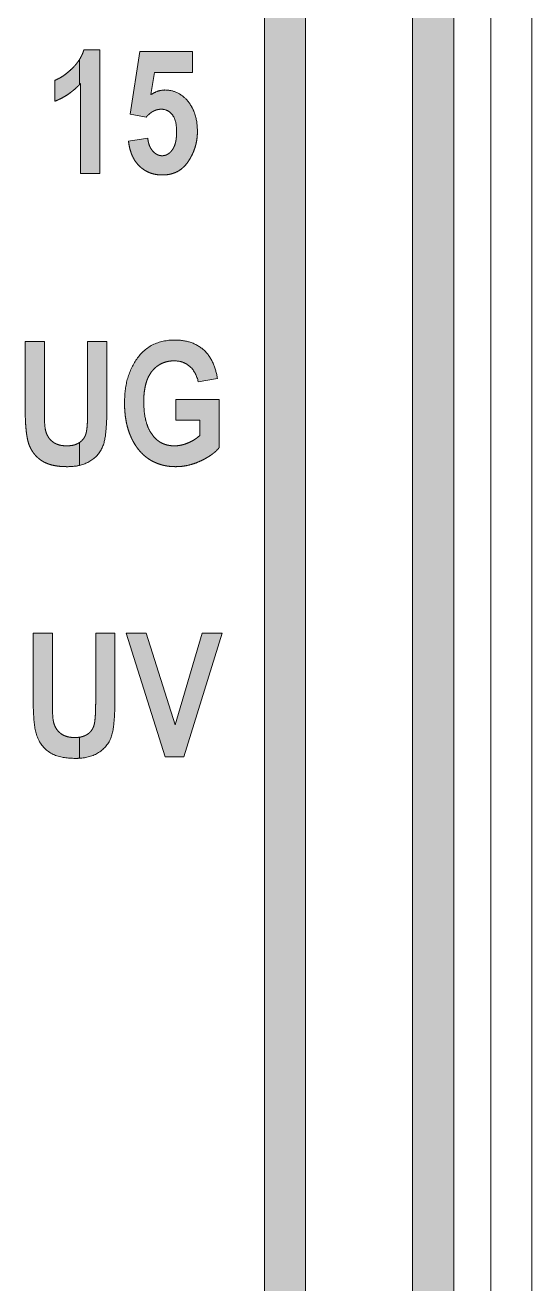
# Model space of a CAD drawing. Extents: x 222 to 1672, y 144 to 807.
# Drawn here: x 943.77 to 949.93, y 397.84 to 413.13 of the extents above; entities that cross this region are included whole.
import ezdxf

# ---------------------------------------------------------------- set-up
doc = ezdxf.new("R2010")
doc.units = 0
doc.header["$LTSCALE"] = 2
doc.header["$MEASUREMENT"] = 0
doc.linetypes.add('PHANTOM', pattern=[12.7, 6.35, -1.27, 1.27, -1.27, 1.27, -1.27])
doc.layers.get('0').update_dxf_attribs({"linetype": 'CONTINUOUS'})
doc.layers.add('DIM', color=7, linetype='CONTINUOUS')

msp = doc.modelspace()

# ---------------------------------------------------------------- hatches: boundary and pattern name
at = {"layer": 'DIM', "lineweight": 5}
for points in [[(946.68036, 463.32772), (946.68036, 393.826), (944.43036, 391.576), (944.43036, 390.86889), (947.18036, 393.61889), (947.18036, 463.53483), (944.43036, 466.28483), (944.43036, 465.57772)], [(948.98036, 392.87331), (948.98036, 464.28042), (947.98846, 465.27231), (947.98846, 464.56521), (948.48036, 464.07331), (948.48036, 393.08042), (947.98846, 392.58852), (947.98846, 391.88141)], [(945.24226, 405.7453), (944.99906, 405.7453), (945.47359, 404.2453), (945.69944, 404.2453), (946.16789, 405.7453), (945.92469, 405.7453), (945.59321, 404.63522)]]:
    msp.add_hatch(color=256, dxfattribs=at).paths.add_polyline_path(points, flags=0)
h = msp.add_hatch(color=256, dxfattribs=at)
edge = h.paths.add_edge_path(flags=0)
edge.add_line((944.67763, 412.83232), (944.48556, 412.83232))
edge.add_spline(control_points=[(944.48556, 412.83232), (944.48198, 412.8215), (944.47484, 412.79998), (944.46116, 412.76875), (944.44637, 412.73974), (944.43564, 412.72133), (944.43036, 412.71297)], knot_values=[0.74974352, 0.74974352, 0.74974352, 0.74974352, 0.81461555, 0.87880204, 0.94366378, 1, 1, 1, 1], weights=[1, 1, 1, 1, 1, 1, 1], degree=3, periodic=0)
edge.add_line((944.43036, 412.71297), (944.43036, 412.40911))
edge.add_arc((941.66511, 415.06769), 3.83597, 316.126643, 316.418499)
edge.add_line((944.44386, 412.42323), (944.44386, 411.33232))
edge.add_line((944.44386, 411.33232), (944.67763, 411.33232))
edge.add_line((944.67763, 411.33232), (944.67763, 412.83232))
h = msp.add_hatch(color=256, dxfattribs=at)
edge = h.paths.add_edge_path(flags=0)
edge.add_line((944.43036, 412.40911), (944.43036, 412.71297))
edge.add_spline(control_points=[(944.43036, 412.71297), (944.42959, 412.71176), (944.42261, 412.70085), (944.40837, 412.68088), (944.38714, 412.65311), (944.36327, 412.62681), (944.32982, 412.59339), (944.28679, 412.5559), (944.23529, 412.51641), (944.18398, 412.48523), (944.14898, 412.46966), (944.13217, 412.46219)], knot_values=[0, 0, 0, 0, 0.00817455, 0.07373513, 0.13961576, 0.20713074, 0.27577122, 0.40883479, 0.53179327, 0.64505756, 0.74974352, 0.74974352, 0.74974352, 0.74974352], weights=[1, 1, 1, 1, 1, 1, 1, 1, 1, 1, 1, 1], degree=3, periodic=0)
edge.add_line((944.13217, 412.46219), (944.13217, 412.20894))
edge.add_spline(control_points=[(944.13217, 412.20894), (944.14676, 412.21486), (944.17589, 412.22668), (944.21818, 412.24744), (944.25912, 412.27079), (944.29897, 412.2961), (944.33714, 412.32449), (944.37429, 412.35477), (944.40524, 412.38332), (944.42348, 412.40196), (944.43036, 412.40911)], knot_values=[0.05120084, 0.05120084, 0.05120084, 0.05120084, 0.17490553, 0.29834245, 0.42122913, 0.54536515, 0.66917267, 0.7950066, 0.92202081, 1, 1, 1, 1], weights=[1, 1, 1, 1, 1, 1, 1, 1, 1, 1, 1], degree=3, periodic=0)
h = msp.add_hatch(color=256, dxfattribs=at)
edge = h.paths.add_edge_path(flags=0)
edge.add_spline(control_points=[(945.61269, 411.83759), (945.61251, 411.82561), (945.61217, 411.80255), (945.60965, 411.76913), (945.60591, 411.73808), (945.60006, 411.70942), (945.59284, 411.683), (945.58381, 411.65902), (945.57303, 411.63745), (945.56095, 411.61822), (945.54741, 411.60152), (945.53351, 411.58678), (945.51871, 411.57438), (945.50318, 411.56446), (945.4872, 411.55618), (945.4704, 411.55091), (945.45304, 411.54731), (945.44124, 411.54684), (945.43524, 411.5466)], knot_values=[0, 0, 0, 0, 0.09480253, 0.18258154, 0.2651657, 0.34218875, 0.413899, 0.48176889, 0.54462546, 0.60456125, 0.66113073, 0.71452673, 0.76470926, 0.81349701, 0.86019046, 0.90666929, 0.95250527, 1, 1, 1, 1], weights=[1, 1, 1, 1, 1, 1, 1, 1, 1, 1, 1, 1, 1, 1, 1, 1, 1, 1, 1], degree=3, periodic=0)
edge.add_spline(control_points=[(945.43524, 411.5466), (945.42511, 411.54734), (945.40468, 411.54881), (945.375, 411.56014), (945.34728, 411.57891), (945.32088, 411.60362), (945.29814, 411.63509), (945.28041, 411.67232), (945.26786, 411.71476), (945.26404, 411.74508), (945.26205, 411.76089)], knot_values=[0, 0, 0, 0, 0.10076873, 0.20307102, 0.3118128, 0.43261785, 0.56136457, 0.69604168, 0.84151076, 1, 1, 1, 1], weights=[1, 1, 1, 1, 1, 1, 1, 1, 1, 1, 1], degree=3, periodic=0)
edge.add_line((945.26205, 411.76089), (945.02828, 411.72193))
edge.add_spline(control_points=[(945.02828, 411.72193), (945.03034, 411.70595), (945.03436, 411.6748), (945.04478, 411.62995), (945.05694, 411.58766), (945.0727, 411.5484), (945.09042, 411.51157), (945.11167, 411.47796), (945.13546, 411.44702), (945.16196, 411.41907), (945.19057, 411.39405), (945.22113, 411.37228), (945.25359, 411.35408), (945.28738, 411.33865), (945.32314, 411.32701), (945.3606, 411.31904), (945.39967, 411.3135), (945.42629, 411.31306), (945.4398, 411.31284)], knot_values=[0, 0, 0, 0, 0.07516781, 0.14653771, 0.21473522, 0.28044748, 0.34379318, 0.40530562, 0.46575825, 0.52574131, 0.58483296, 0.64293075, 0.70063127, 0.7583026, 0.81612744, 0.87578225, 0.9369508, 1, 1, 1, 1], weights=[1, 1, 1, 1, 1, 1, 1, 1, 1, 1, 1, 1, 1, 1, 1, 1, 1, 1, 1], degree=3, periodic=0)
edge.add_spline(control_points=[(945.4398, 411.31284), (945.45647, 411.31339), (945.48897, 411.31448), (945.53628, 411.32203), (945.58043, 411.33539), (945.62194, 411.35313), (945.66004, 411.37706), (945.69526, 411.40594), (945.72775, 411.43984), (945.75613, 411.47891), (945.78171, 411.52058), (945.80424, 411.56369), (945.82327, 411.60785), (945.83881, 411.65303), (945.85104, 411.6992), (945.8595, 411.74644), (945.86484, 411.79455), (945.86557, 411.82703), (945.86594, 411.84338)], knot_values=[0, 0, 0, 0, 0.0658436, 0.12838764, 0.18863345, 0.24769524, 0.30620894, 0.36575175, 0.42728031, 0.49118173, 0.55615557, 0.62034681, 0.68319715, 0.74595154, 0.80896022, 0.87170821, 0.93541317, 1, 1, 1, 1], weights=[1, 1, 1, 1, 1, 1, 1, 1, 1, 1, 1, 1, 1, 1, 1, 1, 1, 1, 1], degree=3, periodic=0)
edge.add_spline(control_points=[(945.86594, 411.84338), (945.86458, 411.91357), (945.8574, 411.98442), (945.82456, 412.08324), (945.8108, 412.11517), (945.77578, 412.17625), (945.75415, 412.20377), (945.7311, 412.23025)], knot_values=[0, 0, 0, 0, 0.5, 0.5, 0.75, 0.75, 1, 1, 1, 1], weights=[1, 1, 1, 1, 1, 1, 1, 1], degree=3, periodic=0)
edge.add_spline(control_points=[(945.7311, 412.23025), (945.69703, 412.26553), (945.65781, 412.29613), (945.56911, 412.33596), (945.51993, 412.34405), (945.47085, 412.3453)], knot_values=[0, 0, 0, 0, 0.5, 0.5, 1, 1, 1, 1], weights=[1, 1, 1, 1, 1, 1], degree=3, periodic=0)
edge.add_spline(control_points=[(945.47085, 412.3453), (945.44054, 412.34377), (945.41065, 412.33976), (945.35296, 412.31985), (945.32629, 412.3048), (945.3004, 412.28869)], knot_values=[0, 0, 0, 0, 0.5, 0.5, 1, 1, 1, 1], weights=[1, 1, 1, 1, 1, 1], degree=3, periodic=0)
edge.add_line((945.3004, 412.28869), (945.3421, 412.55959))
edge.add_line((945.3421, 412.55959), (945.8075, 412.55959))
edge.add_line((945.8075, 412.55959), (945.8075, 412.81284))
edge.add_line((945.8075, 412.81284), (945.16464, 412.81284))
edge.add_line((945.16464, 412.81284), (945.04776, 412.0531))
edge.add_line((945.04776, 412.0531), (945.24196, 412.01413))
edge.add_spline(control_points=[(945.24196, 412.01413), (945.24884, 412.02186), (945.26217, 412.03681), (945.28362, 412.05686), (945.30589, 412.07365), (945.32882, 412.08749), (945.3524, 412.09827), (945.37662, 412.10591), (945.40147, 412.11067), (945.41827, 412.11125), (945.42672, 412.11154)], knot_values=[0, 0, 0, 0, 0.14368509, 0.27836537, 0.40723032, 0.53054599, 0.64979699, 0.76662297, 0.88276636, 1, 1, 1, 1], weights=[1, 1, 1, 1, 1, 1, 1, 1, 1, 1, 1], degree=3, periodic=0)
edge.add_spline(control_points=[(945.42672, 412.11154), (945.458, 412.11101), (945.48937, 412.10344), (945.54126, 412.06929), (945.56264, 412.04546), (945.60702, 411.96337), (945.61167, 411.89965), (945.61269, 411.83759)], knot_values=[0, 0, 0, 0, 0.25, 0.25, 0.5, 0.5, 1, 1, 1, 1], weights=[1, 1, 1, 1, 1, 1, 1, 1], degree=3, periodic=0)
h = msp.add_hatch(color=256, dxfattribs=at)
edge = h.paths.add_edge_path(flags=0)
edge.add_spline(control_points=[(943.77179, 408.49194), (943.77201, 408.46505), (943.77245, 408.4135), (943.77431, 408.33949), (943.77845, 408.27212), (943.78327, 408.21126), (943.79024, 408.15692), (943.79873, 408.10919), (943.80805, 408.06784), (943.81989, 408.03243), (943.83379, 408.00145), (943.84856, 407.97255), (943.86572, 407.94575), (943.88473, 407.92069), (943.90538, 407.89707), (943.9283, 407.87562), (943.95276, 407.85555), (943.9794, 407.83762), (944.00817, 407.82126), (944.03971, 407.8073), (944.07385, 407.79555), (944.11062, 407.78562), (944.15019, 407.7787), (944.1922, 407.77301), (944.23695, 407.77015), (944.26762, 407.76961), (944.28345, 407.76933)], knot_values=[0, 0, 0, 0, 0.07792398, 0.14940386, 0.21449768, 0.27351652, 0.32628967, 0.3731814, 0.41397589, 0.44903011, 0.4811539, 0.51232288, 0.54299275, 0.57321966, 0.60342512, 0.63379186, 0.66410019, 0.69500873, 0.72673852, 0.75990706, 0.79477829, 0.83129536, 0.87016571, 0.9110861, 0.95411563, 1, 1, 1, 1], weights=[1, 1, 1, 1, 1, 1, 1, 1, 1, 1, 1, 1, 1, 1, 1, 1, 1, 1, 1, 1, 1, 1, 1, 1, 1, 1, 1], degree=3, periodic=0)
edge.add_spline(control_points=[(944.28345, 407.76933), (944.33287, 407.76996), (944.382, 407.77339), (944.43036, 407.78438)], knot_values=[0, 0, 0, 0, 0.99999999, 0.99999999, 0.99999999, 0.99999999], weights=[1, 1, 1, 1], degree=3, periodic=0)
edge.add_line((944.43036, 407.78438), (944.43036, 408.06165))
edge.add_spline(control_points=[(944.43036, 408.06165), (944.42999, 408.06141), (944.4196, 408.05466), (944.3974, 408.0431), (944.36124, 408.03071), (944.32064, 408.02394), (944.2922, 408.02304), (944.27737, 408.02258)], knot_values=[0, 0, 0, 0, 0.00223482, 0.06308991, 0.12704906, 0.19635679, 0.27199077, 0.27199077, 0.27199077, 0.27199077], weights=[1, 1, 1, 1, 1, 1, 1, 1], degree=3, periodic=0)
edge.add_spline(control_points=[(944.27737, 408.02258), (944.25986, 408.02316), (944.22636, 408.02427), (944.17867, 408.0344), (944.13628, 408.05144), (944.09954, 408.07554), (944.0685, 408.1057), (944.04439, 408.14221), (944.02551, 408.18387), (944.01898, 408.21436), (944.0156, 408.23017)], knot_values=[0, 0, 0, 0, 0.14268466, 0.27307101, 0.39559867, 0.51339219, 0.62930592, 0.74617945, 0.86848316, 1, 1, 1, 1], weights=[1, 1, 1, 1, 1, 1, 1, 1, 1, 1, 1], degree=3, periodic=0)
edge.add_spline(control_points=[(944.0156, 408.23017), (944.00901, 408.27093), (944.00812, 408.31209), (944.00604, 408.39439), (944.00588, 408.43555), (944.00555, 408.47672)], knot_values=[0, 0, 0, 0, 0.5, 0.5, 1, 1, 1, 1], weights=[1, 1, 1, 1, 1, 1], degree=3, periodic=0)
edge.add_line((944.00555, 408.47672), (944.00555, 409.28881))
edge.add_line((944.00555, 409.28881), (943.77179, 409.28881))
edge.add_line((943.77179, 409.28881), (943.77179, 408.49194))
h = msp.add_hatch(color=256, dxfattribs=at)
edge = h.paths.add_edge_path(flags=0)
edge.add_line((944.43036, 408.06165), (944.43036, 407.78438))
edge.add_spline(control_points=[(944.43036, 407.78438), (944.50319, 407.80093), (944.57118, 407.83507), (944.67991, 407.93567), (944.71739, 408.00397), (944.75045, 408.14485), (944.75584, 408.21645), (944.76411, 408.35991), (944.76491, 408.43199), (944.76529, 408.50411)], knot_values=[0, 0, 0, 0, 0.25, 0.25, 0.5, 0.5, 0.75, 0.75, 1, 1, 1, 1], weights=[1, 1, 1, 1, 1, 1, 1, 1, 1, 1], degree=3, periodic=0)
edge.add_line((944.76529, 408.50411), (944.76529, 409.28881))
edge.add_line((944.76529, 409.28881), (944.53153, 409.28881))
edge.add_line((944.53153, 409.28881), (944.53153, 408.45937))
edge.add_spline(control_points=[(944.53153, 408.45937), (944.53146, 408.44151), (944.53134, 408.40742), (944.53056, 408.3587), (944.52869, 408.31486), (944.52632, 408.27589), (944.52339, 408.24187), (944.51972, 408.21274), (944.51577, 408.18835), (944.50894, 408.16265), (944.4979, 408.13505), (944.47977, 408.10606), (944.45706, 408.08136), (944.43956, 408.06766), (944.43036, 408.06165)], knot_values=[0.27199077, 0.27199077, 0.27199077, 0.27199077, 0.3630309, 0.44580785, 0.52035865, 0.58669777, 0.64486192, 0.69439258, 0.73640266, 0.77065561, 0.82982539, 0.8872325, 0.94398333, 1, 1, 1, 1], weights=[1, 1, 1, 1, 1, 1, 1, 1, 1, 1, 1, 1, 1, 1, 1], degree=3, periodic=0)
h = msp.add_hatch(color=256, dxfattribs=at)
edge = h.paths.add_edge_path(flags=0)
edge.add_spline(control_points=[(944.97958, 408.54094), (944.97978, 408.52125), (944.98016, 408.48254), (944.9843, 408.42556), (944.99065, 408.37051), (944.99944, 408.31737), (945.01056, 408.26609), (945.02472, 408.21696), (945.04105, 408.16962), (945.06021, 408.12443), (945.08155, 408.08165), (945.10426, 408.04118), (945.12932, 408.00374), (945.15601, 407.969), (945.1846, 407.93717), (945.21459, 407.90768), (945.24714, 407.8817), (945.28076, 407.85772), (945.3164, 407.83714), (945.35314, 407.81864), (945.39155, 407.80363), (945.43107, 407.79096), (945.47198, 407.78128), (945.51427, 407.77422), (945.55793, 407.77035), (945.58742, 407.76967), (945.60235, 407.76933)], knot_values=[0, 0, 0, 0, 0.05293124, 0.10406486, 0.15349891, 0.20188703, 0.24881292, 0.29448848, 0.33926237, 0.38339094, 0.42633247, 0.46774617, 0.50807109, 0.5473557, 0.58541363, 0.62303106, 0.66026575, 0.69727292, 0.7339519, 0.77079383, 0.80777184, 0.84469547, 0.88227628, 0.92070875, 0.95987764, 1, 1, 1, 1], weights=[1, 1, 1, 1, 1, 1, 1, 1, 1, 1, 1, 1, 1, 1, 1, 1, 1, 1, 1, 1, 1, 1, 1, 1, 1, 1, 1], degree=3, periodic=0)
edge.add_spline(control_points=[(945.60235, 407.76933), (945.62725, 407.77019), (945.67727, 407.77191), (945.75216, 407.78484), (945.82671, 407.80645), (945.88791, 407.83088), (945.93549, 407.85376), (945.96964, 407.87172), (946.00126, 407.89089), (946.03124, 407.91039), (946.05873, 407.93111), (946.08446, 407.95229), (946.10776, 407.97468), (946.12192, 407.99043), (946.12893, 407.99823)], knot_values=[0, 0, 0, 0, 0.12667756, 0.25439839, 0.38543419, 0.52097719, 0.58908942, 0.65398001, 0.71718982, 0.77717901, 0.83582046, 0.89226457, 0.94666283, 1, 1, 1, 1], weights=[1, 1, 1, 1, 1, 1, 1, 1, 1, 1, 1, 1, 1, 1, 1], degree=3, periodic=0)
edge.add_line((946.12893, 407.99823), (946.12893, 408.58751))
edge.add_line((946.12893, 408.58751), (945.60295, 408.58751))
edge.add_line((945.60295, 408.58751), (945.60295, 408.33426))
edge.add_line((945.60295, 408.33426), (945.89516, 408.33426))
edge.add_line((945.89516, 408.33426), (945.89516, 408.14798))
edge.add_spline(control_points=[(945.89516, 408.14798), (945.88404, 408.13867), (945.86179, 408.12002), (945.82579, 408.09537), (945.78747, 408.0739), (945.74732, 408.05603), (945.70677, 408.04093), (945.66623, 408.03069), (945.62662, 408.02384), (945.60034, 408.02299), (945.58743, 408.02258)], knot_values=[0, 0, 0, 0, 0.12827777, 0.2567564, 0.3853604, 0.51633604, 0.64525607, 0.76761503, 0.88582387, 1, 1, 1, 1], weights=[1, 1, 1, 1, 1, 1, 1, 1, 1, 1, 1], degree=3, periodic=0)
edge.add_spline(control_points=[(945.58743, 408.02258), (945.57401, 408.02288), (945.54776, 408.02347), (945.50952, 408.02952), (945.47329, 408.03878), (945.43935, 408.05238), (945.40737, 408.06933), (945.37805, 408.09081), (945.35025, 408.11539), (945.33415, 408.13457), (945.32597, 408.14433)], knot_values=[0, 0, 0, 0, 0.1344483, 0.26309632, 0.38723514, 0.50872702, 0.62891234, 0.74920529, 0.87240651, 1, 1, 1, 1], weights=[1, 1, 1, 1, 1, 1, 1, 1, 1, 1, 1], degree=3, periodic=0)
edge.add_spline(control_points=[(945.32597, 408.14433), (945.30395, 408.17365), (945.28444, 408.20462), (945.25539, 408.27035), (945.24441, 408.3047), (945.21899, 408.41076), (945.21452, 408.48355), (945.21334, 408.55616)], knot_values=[0, 0, 0, 0, 0.25, 0.25, 0.5, 0.5, 1, 1, 1, 1], weights=[1, 1, 1, 1, 1, 1, 1, 1], degree=3, periodic=0)
edge.add_spline(control_points=[(945.21334, 408.55616), (945.21359, 408.57656), (945.21407, 408.61601), (945.21901, 408.67327), (945.22712, 408.72646), (945.23827, 408.77565), (945.25258, 408.82082), (945.27007, 408.86205), (945.29123, 408.89915), (945.31532, 408.93226), (945.34222, 408.9611), (945.37094, 408.98643), (945.40195, 409.00743), (945.43468, 409.02508), (945.46964, 409.03836), (945.50642, 409.04822), (945.54524, 409.0541), (945.57179, 409.05473), (945.5853, 409.05504)], knot_values=[0, 0, 0, 0, 0.08699831, 0.16820764, 0.24482496, 0.31630457, 0.38308252, 0.44665904, 0.50692938, 0.56482792, 0.62085965, 0.67483373, 0.72776049, 0.78021822, 0.83309189, 0.88682957, 0.94239323, 1, 1, 1, 1], weights=[1, 1, 1, 1, 1, 1, 1, 1, 1, 1, 1, 1, 1, 1, 1, 1, 1, 1, 1], degree=3, periodic=0)
edge.add_spline(control_points=[(945.5853, 409.05504), (945.62044, 409.05443), (945.65553, 409.04959), (945.72115, 409.02505), (945.75154, 409.00634), (945.82944, 408.93607), (945.8586, 408.86972), (945.87568, 408.8018)], knot_values=[0, 0, 0, 0, 0.25, 0.25, 0.5, 0.5, 1, 1, 1, 1], weights=[1, 1, 1, 1, 1, 1, 1, 1], degree=3, periodic=0)
edge.add_line((945.87568, 408.8018), (946.10945, 408.84076))
edge.add_spline(control_points=[(946.10945, 408.84076), (946.09769, 408.90462), (946.08193, 408.96772), (946.02984, 409.08514), (945.99307, 409.14017), (945.8981, 409.22811), (945.8406, 409.26093), (945.71707, 409.30063), (945.65313, 409.30707), (945.58834, 409.30829)], knot_values=[0, 0, 0, 0, 0.25, 0.25, 0.5, 0.5, 0.75, 0.75, 1, 1, 1, 1], weights=[1, 1, 1, 1, 1, 1, 1, 1, 1, 1], degree=3, periodic=0)
edge.add_spline(control_points=[(945.58834, 409.30829), (945.49533, 409.30724), (945.40206, 409.29108), (945.23791, 409.20618), (945.16938, 409.1396), (945.06762, 408.98637), (945.03094, 408.89974), (944.98774, 408.72339), (944.98049, 408.63272), (944.97958, 408.54094)], knot_values=[0, 0, 0, 0, 0.25, 0.25, 0.5, 0.5, 0.75, 0.75, 1, 1, 1, 1], weights=[1, 1, 1, 1, 1, 1, 1, 1, 1, 1], degree=3, periodic=0)
h = msp.add_hatch(color=256, dxfattribs=at)
edge = h.paths.add_edge_path(flags=0)
edge.add_spline(control_points=[(943.86919, 404.94843), (943.86991, 404.86221), (943.87156, 404.77607), (943.88644, 404.60477), (943.8999, 404.51696), (943.98048, 404.36431), (944.04804, 404.30187), (944.20692, 404.23465), (944.29453, 404.22735), (944.38086, 404.22582)], knot_values=[0, 0, 0, 0, 0.25, 0.25, 0.5, 0.5, 0.75, 0.75, 1, 1, 1, 1], weights=[1, 1, 1, 1, 1, 1, 1, 1, 1, 1], degree=3, periodic=0)
edge.add_spline(control_points=[(944.38086, 404.22582), (944.39736, 404.22603), (944.41388, 404.22625), (944.43036, 404.22726)], knot_values=[0, 0, 0, 0, 0.00004952, 0.00004952, 0.00004952, 0.00004952], weights=[1, 1, 1, 1], degree=3, periodic=0)
edge.add_line((944.43036, 404.22726), (944.43036, 404.48284))
edge.add_spline(control_points=[(944.43036, 404.48284), (944.42665, 404.48233), (944.40818, 404.48012), (944.38961, 404.47954), (944.37477, 404.47907)], knot_values=[0, 0, 0, 0, 0.01906756, 0.09470155, 0.09470155, 0.09470155, 0.09470155], weights=[1, 1, 1, 1, 1], degree=3, periodic=0)
edge.add_spline(control_points=[(944.37477, 404.47907), (944.35726, 404.47965), (944.32377, 404.48076), (944.27607, 404.49089), (944.23368, 404.50794), (944.19695, 404.53203), (944.1659, 404.56219), (944.1418, 404.59871), (944.12292, 404.64036), (944.11638, 404.67086), (944.113, 404.68666)], knot_values=[0, 0, 0, 0, 0.14268466, 0.27307101, 0.39559867, 0.51339219, 0.62930592, 0.74617945, 0.86848316, 1, 1, 1, 1], weights=[1, 1, 1, 1, 1, 1, 1, 1, 1, 1, 1], degree=3, periodic=0)
edge.add_spline(control_points=[(944.113, 404.68666), (944.10641, 404.72742), (944.10552, 404.76858), (944.10344, 404.85088), (944.10328, 404.89205), (944.10295, 404.93321)], knot_values=[0, 0, 0, 0, 0.5, 0.5, 1, 1, 1, 1], weights=[1, 1, 1, 1, 1, 1], degree=3, periodic=0)
edge.add_line((944.10295, 404.93321), (944.10295, 405.7453))
edge.add_line((944.10295, 405.7453), (943.86919, 405.7453))
edge.add_line((943.86919, 405.7453), (943.86919, 404.94843))
h = msp.add_hatch(color=256, dxfattribs=at)
edge = h.paths.add_edge_path(flags=0)
edge.add_line((944.43036, 404.48284), (944.43036, 404.22726))
edge.add_spline(control_points=[(944.43036, 404.22726), (944.51315, 404.23236), (944.59629, 404.25281), (944.73416, 404.34109), (944.79012, 404.40715), (944.84512, 404.56171), (944.85044, 404.6413), (944.86132, 404.80046), (944.86227, 404.8805), (944.86269, 404.9606)], knot_values=[0, 0, 0, 0, 0.25, 0.25, 0.5, 0.5, 0.75, 0.75, 1, 1, 1, 1], weights=[1, 1, 1, 1, 1, 1, 1, 1, 1, 1], degree=3, periodic=0)
edge.add_line((944.86269, 404.9606), (944.86269, 405.7453))
edge.add_line((944.86269, 405.7453), (944.62893, 405.7453))
edge.add_line((944.62893, 405.7453), (944.62893, 404.91586))
edge.add_spline(control_points=[(944.62893, 404.91586), (944.62887, 404.898), (944.62875, 404.86391), (944.62796, 404.81519), (944.62609, 404.77136), (944.62372, 404.73238), (944.62079, 404.69836), (944.61712, 404.66923), (944.61318, 404.64485), (944.60635, 404.61914), (944.5953, 404.59154), (944.57717, 404.56255), (944.55417, 404.53753), (944.5268, 404.51625), (944.4948, 404.49959), (944.46219, 404.48842), (944.44013, 404.4842), (944.43036, 404.48284)], knot_values=[0.09470155, 0.09470155, 0.09470155, 0.09470155, 0.18574167, 0.26851862, 0.34306942, 0.40940854, 0.46757269, 0.51710336, 0.55911343, 0.59336638, 0.65253617, 0.70994327, 0.76669411, 0.82494559, 0.88580068, 0.94975983, 1, 1, 1, 1], weights=[1, 1, 1, 1, 1, 1, 1, 1, 1, 1, 1, 1, 1, 1, 1, 1, 1, 1], degree=3, periodic=0)

# ---------------------------------------------------------------- linework, layer by layer
at = {"linetype": 'Continuous', "lineweight": 5}
for p, q in [((949.43036, 380.57686), (949.43036, 476.57686)), ((949.93036, 476.57686), (949.93036, 380.57686)), ((948.98036, 392.87331), (948.98036, 464.28042)), ((948.48036, 464.07331), (948.48036, 393.08041)), ((947.18036, 393.61889), (947.18036, 463.53483)), ((946.68036, 463.32773), (946.68036, 393.826))]:
    msp.add_line(p, q, dxfattribs=at)
at = {"linetype": 'PHANTOM', "lineweight": 5}
for p, q in [((944.48556, 412.83232), (944.67763, 412.83232)), ((944.67763, 412.83232), (944.67763, 411.33232)), ((944.43036, 412.40911), (944.43036, 412.71297)), ((945.04776, 412.0531), (945.16464, 412.81284)), ((945.16464, 412.81284), (945.8075, 412.81284)), ((945.8075, 412.81284), (945.8075, 412.55959)), ((945.3421, 412.55959), (945.3004, 412.28869)), ((945.8075, 412.55959), (945.3421, 412.55959)), ((944.13218, 412.20894), (944.13218, 412.46219)), ((944.44386, 411.33232), (944.44386, 412.42323)), ((945.24196, 412.01414), (945.04776, 412.0531)), ((945.02828, 411.72193), (945.26204, 411.76089)), ((944.67763, 411.33232), (944.44386, 411.33232)), ((943.77179, 409.28881), (944.00555, 409.28881)), ((943.77179, 408.49194), (943.77179, 409.28881)), ((944.00555, 409.28881), (944.00555, 408.47672)), ((944.53153, 409.28881), (944.76529, 409.28881)), ((944.53153, 408.45937), (944.53153, 409.28881)), ((944.76529, 409.28881), (944.76529, 408.50411)), ((946.10945, 408.84076), (945.87568, 408.8018)), ((945.60295, 408.58751), (946.12893, 408.58751)), ((945.60295, 408.33426), (945.60295, 408.58751)), ((946.12893, 408.58751), (946.12893, 407.99823)), ((945.89516, 408.33426), (945.60295, 408.33426)), ((945.89516, 408.14798), (945.89516, 408.33426)), ((944.43036, 407.78438), (944.43036, 408.06165)), ((943.86919, 405.7453), (944.10295, 405.7453)), ((943.86919, 404.94843), (943.86919, 405.7453)), ((944.10295, 405.7453), (944.10295, 404.93321)), ((944.62893, 405.7453), (944.86269, 405.7453)), ((944.62893, 404.91586), (944.62893, 405.7453)), ((944.86269, 405.7453), (944.86269, 404.9606)), ((944.99906, 405.7453), (945.24226, 405.7453)), ((945.47359, 404.2453), (944.99906, 405.7453)), ((945.24226, 405.7453), (945.59321, 404.63522)), ((945.59321, 404.63522), (945.92469, 405.7453)), ((946.16789, 405.7453), (945.69944, 404.2453)), ((945.92469, 405.7453), (946.16789, 405.7453)), ((944.43036, 404.22726), (944.43036, 404.48284)), ((945.69944, 404.2453), (945.47359, 404.2453))]:
    msp.add_line(p, q, dxfattribs=at)
for points, knots in [([(944.43036, 412.71297), (944.43564, 412.72133), (944.44637, 412.73974), (944.46116, 412.76875), (944.47484, 412.79998), (944.48198, 412.8215), (944.48556, 412.83232)], [0.749743516, 0.749743516, 0.749743516, 0.749743516, 0.806079738, 0.870941476, 0.935127969, 1, 1, 1, 1]), ([(944.13217, 412.46219), (944.14898, 412.46966), (944.18398, 412.48523), (944.23529, 412.51641), (944.28679, 412.5559), (944.32982, 412.59339), (944.36327, 412.62681), (944.38714, 412.65311), (944.40837, 412.68088), (944.42261, 412.70085), (944.42959, 412.71176), (944.43036, 412.71297)], [0, 0, 0, 0, 0.104685959, 0.21795025, 0.340908723, 0.473972292, 0.542612779, 0.610127754, 0.676008385, 0.74156897, 0.749743516, 0.749743516, 0.749743516, 0.749743516]), ([(944.43036, 412.40911), (944.42348, 412.40196), (944.40524, 412.38332), (944.37429, 412.35477), (944.33714, 412.32449), (944.29897, 412.2961), (944.25912, 412.27079), (944.21818, 412.24744), (944.17589, 412.22668), (944.14676, 412.21486), (944.13217, 412.20894)], [0.051200844, 0.051200844, 0.051200844, 0.051200844, 0.129180034, 0.256194248, 0.382028172, 0.505835694, 0.629971714, 0.752858395, 0.876295312, 1, 1, 1, 1]), ([(945.3004, 412.28869), (945.32629, 412.3048), (945.35296, 412.31985), (945.41065, 412.33976), (945.44054, 412.34377), (945.47085, 412.3453)], [0, 0, 0, 0, 0.5, 0.5, 1, 1, 1, 1]), ([(945.47085, 412.3453), (945.51993, 412.34405), (945.56911, 412.33596), (945.65781, 412.29613), (945.69703, 412.26553), (945.7311, 412.23025)], [0, 0, 0, 0, 0.5, 0.5, 1, 1, 1, 1]), ([(945.7311, 412.23025), (945.75415, 412.20377), (945.77578, 412.17625), (945.8108, 412.11517), (945.82456, 412.08324), (945.8574, 411.98442), (945.86458, 411.91357), (945.86594, 411.84338)], [0, 0, 0, 0, 0.25, 0.25, 0.5, 0.5, 1, 1, 1, 1]), ([(945.42672, 412.11154), (945.41827, 412.11125), (945.40147, 412.11067), (945.37662, 412.10591), (945.3524, 412.09827), (945.32882, 412.08749), (945.30589, 412.07365), (945.28362, 412.05686), (945.26217, 412.03681), (945.24884, 412.02186), (945.24196, 412.01413)], [0, 0, 0, 0, 0.117233639, 0.233377026, 0.350203013, 0.469454012, 0.592769685, 0.72163463, 0.856314906, 1, 1, 1, 1]), ([(945.61269, 411.83759), (945.61167, 411.89965), (945.60702, 411.96337), (945.56264, 412.04546), (945.54126, 412.06929), (945.48937, 412.10344), (945.458, 412.11101), (945.42672, 412.11154)], [0, 0, 0, 0, 0.5, 0.5, 0.75, 0.75, 1, 1, 1, 1]), ([(945.26205, 411.76089), (945.26404, 411.74508), (945.26786, 411.71476), (945.28041, 411.67232), (945.29814, 411.63509), (945.32088, 411.60362), (945.34728, 411.57891), (945.375, 411.56014), (945.40468, 411.54881), (945.42511, 411.54734), (945.43524, 411.5466)], [0, 0, 0, 0, 0.15848924, 0.30395832, 0.43863543, 0.56738215, 0.6881872, 0.79692898, 0.89923127, 1, 1, 1, 1]), ([(945.43524, 411.5466), (945.44124, 411.54684), (945.45304, 411.54731), (945.4704, 411.55091), (945.4872, 411.55618), (945.50318, 411.56446), (945.51871, 411.57438), (945.53351, 411.58678), (945.54741, 411.60152), (945.56095, 411.61822), (945.57303, 411.63745), (945.58381, 411.65902), (945.59284, 411.683), (945.60006, 411.70942), (945.60591, 411.73808), (945.60965, 411.76913), (945.61217, 411.80255), (945.61251, 411.82561), (945.61269, 411.83759)], [0, 0, 0, 0, 0.04749473, 0.09333071, 0.13980954, 0.18650299, 0.23529074, 0.28547327, 0.33886927, 0.39543875, 0.45537454, 0.51823111, 0.586101, 0.65781125, 0.7348343, 0.81741846, 0.90519747, 1, 1, 1, 1]), ([(945.86594, 411.84338), (945.86557, 411.82703), (945.86484, 411.79455), (945.8595, 411.74644), (945.85104, 411.6992), (945.83881, 411.65303), (945.82327, 411.60785), (945.80424, 411.56369), (945.78171, 411.52058), (945.75613, 411.47891), (945.72775, 411.43984), (945.69526, 411.40594), (945.66004, 411.37706), (945.62194, 411.35313), (945.58043, 411.33539), (945.53628, 411.32203), (945.48897, 411.31448), (945.45647, 411.31339), (945.4398, 411.31284)], [0, 0, 0, 0, 0.06458683, 0.12829179, 0.19103978, 0.25404846, 0.31680285, 0.37965319, 0.44384443, 0.50881827, 0.57271969, 0.63424825, 0.69379106, 0.75230476, 0.81136655, 0.87161236, 0.9341564, 1, 1, 1, 1]), ([(945.4398, 411.31284), (945.42629, 411.31306), (945.39967, 411.3135), (945.3606, 411.31904), (945.32314, 411.32701), (945.28738, 411.33865), (945.25359, 411.35408), (945.22113, 411.37228), (945.19057, 411.39405), (945.16196, 411.41907), (945.13546, 411.44702), (945.11167, 411.47796), (945.09042, 411.51157), (945.0727, 411.5484), (945.05694, 411.58766), (945.04478, 411.62995), (945.03436, 411.6748), (945.03034, 411.70595), (945.02828, 411.72193)], [0, 0, 0, 0, 0.063049202, 0.124217748, 0.18387256, 0.241697396, 0.299368735, 0.35706925, 0.415167042, 0.474258686, 0.534241754, 0.594694378, 0.656206817, 0.719552522, 0.785264779, 0.853462294, 0.924832191, 1, 1, 1, 1]), ([(944.97958, 408.54094), (944.98049, 408.63272), (944.98774, 408.72339), (945.03094, 408.89974), (945.06762, 408.98637), (945.16938, 409.1396), (945.23791, 409.20618), (945.40206, 409.29108), (945.49533, 409.30724), (945.58834, 409.30829)], [0, 0, 0, 0, 0.25, 0.25, 0.5, 0.5, 0.75, 0.75, 1, 1, 1, 1]), ([(945.58834, 409.30829), (945.65313, 409.30707), (945.71707, 409.30063), (945.8406, 409.26093), (945.8981, 409.22811), (945.99307, 409.14017), (946.02984, 409.08514), (946.08193, 408.96772), (946.09769, 408.90462), (946.10945, 408.84076)], [0, 0, 0, 0, 0.25, 0.25, 0.5, 0.5, 0.75, 0.75, 1, 1, 1, 1]), ([(945.5853, 409.05504), (945.57179, 409.05473), (945.54524, 409.0541), (945.50642, 409.04822), (945.46964, 409.03836), (945.43468, 409.02508), (945.40195, 409.00743), (945.37094, 408.98643), (945.34222, 408.9611), (945.31532, 408.93226), (945.29123, 408.89915), (945.27007, 408.86205), (945.25258, 408.82082), (945.23827, 408.77565), (945.22712, 408.72646), (945.21901, 408.67327), (945.21407, 408.61601), (945.21359, 408.57656), (945.21334, 408.55616)], [0, 0, 0, 0, 0.057606775, 0.113170425, 0.16690811, 0.219781777, 0.272239515, 0.32516627, 0.379140348, 0.435172077, 0.493070616, 0.553340963, 0.616917476, 0.683695426, 0.755175042, 0.831792355, 0.913001688, 1, 1, 1, 1]), ([(945.87568, 408.8018), (945.8586, 408.86972), (945.82944, 408.93607), (945.75154, 409.00634), (945.72115, 409.02505), (945.65553, 409.04959), (945.62044, 409.05443), (945.5853, 409.05504)], [0, 0, 0, 0, 0.5, 0.5, 0.75, 0.75, 1, 1, 1, 1]), ([(945.21334, 408.55616), (945.21452, 408.48355), (945.21899, 408.41076), (945.24441, 408.3047), (945.25539, 408.27035), (945.28444, 408.20462), (945.30395, 408.17365), (945.32597, 408.14433)], [0, 0, 0, 0, 0.5, 0.5, 0.75, 0.75, 1, 1, 1, 1]), ([(944.28345, 407.76933), (944.26762, 407.76961), (944.23695, 407.77015), (944.1922, 407.77301), (944.15019, 407.7787), (944.11062, 407.78562), (944.07385, 407.79555), (944.03971, 407.8073), (944.00817, 407.82126), (943.9794, 407.83762), (943.95276, 407.85555), (943.9283, 407.87562), (943.90538, 407.89707), (943.88473, 407.92069), (943.86572, 407.94575), (943.84856, 407.97255), (943.83379, 408.00145), (943.81989, 408.03243), (943.80805, 408.06784), (943.79873, 408.10919), (943.79024, 408.15692), (943.78327, 408.21126), (943.77845, 408.27212), (943.77431, 408.33949), (943.77245, 408.4135), (943.77201, 408.46505), (943.77179, 408.49194)], [0, 0, 0, 0, 0.04588437, 0.0889139, 0.12983429, 0.16870464, 0.20522171, 0.24009294, 0.27326148, 0.30499127, 0.33589981, 0.36620814, 0.39657488, 0.42678034, 0.45700725, 0.48767712, 0.5188461, 0.55096989, 0.58602411, 0.6268186, 0.67371033, 0.72648348, 0.78550232, 0.85059614, 0.92207602, 1, 1, 1, 1]), ([(944.00555, 408.47672), (944.00588, 408.43555), (944.00604, 408.39439), (944.00812, 408.31209), (944.00901, 408.27093), (944.0156, 408.23017)], [0, 0, 0, 0, 0.5, 0.5, 1, 1, 1, 1]), ([(944.76529, 408.50411), (944.76491, 408.43199), (944.76411, 408.35991), (944.75584, 408.21645), (944.75045, 408.14485), (944.71739, 408.00397), (944.67991, 407.93567), (944.57118, 407.83507), (944.50319, 407.80093), (944.43036, 407.78438)], [0, 0, 0, 0, 0.25, 0.25, 0.5, 0.5, 0.75, 0.75, 1, 1, 1, 1]), ([(944.43036, 408.06165), (944.43956, 408.06766), (944.45706, 408.08136), (944.47977, 408.10606), (944.4979, 408.13505), (944.50894, 408.16265), (944.51577, 408.18835), (944.51972, 408.21274), (944.52339, 408.24187), (944.52632, 408.27589), (944.52869, 408.31486), (944.53056, 408.3587), (944.53134, 408.40742), (944.53146, 408.44151), (944.53153, 408.45937)], [0.271990774, 0.271990774, 0.271990774, 0.271990774, 0.32800744, 0.384758278, 0.44216538, 0.501335167, 0.535588115, 0.577598191, 0.627128853, 0.685293004, 0.751632123, 0.826182922, 0.908959879, 1, 1, 1, 1]), ([(945.60235, 407.76933), (945.58742, 407.76967), (945.55793, 407.77035), (945.51427, 407.77422), (945.47198, 407.78128), (945.43107, 407.79096), (945.39155, 407.80363), (945.35314, 407.81864), (945.3164, 407.83714), (945.28076, 407.85772), (945.24714, 407.8817), (945.21459, 407.90768), (945.1846, 407.93717), (945.15601, 407.969), (945.12932, 408.00374), (945.10426, 408.04118), (945.08155, 408.08165), (945.06021, 408.12443), (945.04105, 408.16962), (945.02472, 408.21696), (945.01056, 408.26609), (944.99944, 408.31737), (944.99065, 408.37051), (944.9843, 408.42556), (944.98016, 408.48254), (944.97978, 408.52125), (944.97958, 408.54094)], [0, 0, 0, 0, 0.04012236, 0.07929125, 0.11772372, 0.15530453, 0.19222816, 0.22920617, 0.2660481, 0.30272708, 0.33973425, 0.37696894, 0.41458637, 0.4526443, 0.49192891, 0.53225383, 0.57366753, 0.61660906, 0.66073763, 0.70551152, 0.75118708, 0.79811297, 0.84650109, 0.89593514, 0.94706876, 1, 1, 1, 1]), ([(944.0156, 408.23017), (944.01898, 408.21436), (944.02551, 408.18387), (944.04439, 408.14221), (944.0685, 408.1057), (944.09954, 408.07554), (944.13628, 408.05144), (944.17867, 408.0344), (944.22636, 408.02427), (944.25986, 408.02316), (944.27737, 408.02258)], [0, 0, 0, 0, 0.13151684, 0.25382055, 0.37069408, 0.48660781, 0.60440133, 0.72692899, 0.85731534, 1, 1, 1, 1]), ([(945.32597, 408.14433), (945.33415, 408.13457), (945.35025, 408.11539), (945.37805, 408.09081), (945.40737, 408.06933), (945.43935, 408.05238), (945.47329, 408.03878), (945.50952, 408.02952), (945.54776, 408.02347), (945.57401, 408.02288), (945.58743, 408.02258)], [0, 0, 0, 0, 0.12759349, 0.25079471, 0.37108766, 0.49127298, 0.61276486, 0.73690368, 0.8655517, 1, 1, 1, 1]), ([(945.58743, 408.02258), (945.60034, 408.02299), (945.62662, 408.02384), (945.66623, 408.03069), (945.70677, 408.04093), (945.74732, 408.05603), (945.78747, 408.0739), (945.82579, 408.09537), (945.86179, 408.12002), (945.88404, 408.13867), (945.89516, 408.14798)], [0, 0, 0, 0, 0.11417613, 0.23238497, 0.35474393, 0.48366396, 0.6146396, 0.7432436, 0.87172223, 1, 1, 1, 1]), ([(944.27737, 408.02258), (944.2922, 408.02304), (944.32064, 408.02394), (944.36124, 408.03071), (944.3974, 408.0431), (944.4196, 408.05466), (944.42999, 408.06141), (944.43036, 408.06165)], [0, 0, 0, 0, 0.075633988, 0.144941716, 0.208900866, 0.269755953, 0.271990774, 0.271990774, 0.271990774, 0.271990774]), ([(946.12893, 407.99823), (946.12192, 407.99043), (946.10776, 407.97468), (946.08446, 407.95229), (946.05873, 407.93111), (946.03124, 407.91039), (946.00126, 407.89089), (945.96964, 407.87172), (945.93549, 407.85376), (945.88791, 407.83088), (945.82671, 407.80645), (945.75216, 407.78484), (945.67727, 407.77191), (945.62725, 407.77019), (945.60235, 407.76933)], [0, 0, 0, 0, 0.05333717, 0.10773543, 0.16417954, 0.22282099, 0.28281018, 0.34601999, 0.41091058, 0.47902281, 0.61456581, 0.74560161, 0.87332244, 1, 1, 1, 1]), ([(944.38086, 404.22582), (944.29453, 404.22735), (944.20692, 404.23465), (944.04804, 404.30187), (943.98048, 404.36431), (943.8999, 404.51696), (943.88644, 404.60477), (943.87156, 404.77607), (943.86991, 404.86221), (943.86919, 404.94843)], [0, 0, 0, 0, 0.25, 0.25, 0.5, 0.5, 0.75, 0.75, 1, 1, 1, 1]), ([(944.10295, 404.93321), (944.10328, 404.89205), (944.10344, 404.85088), (944.10552, 404.76858), (944.10641, 404.72742), (944.113, 404.68666)], [0, 0, 0, 0, 0.5, 0.5, 1, 1, 1, 1]), ([(944.86269, 404.9606), (944.86227, 404.8805), (944.86132, 404.80046), (944.85044, 404.6413), (944.84512, 404.56171), (944.79012, 404.40715), (944.73416, 404.34109), (944.59629, 404.25281), (944.51315, 404.23236), (944.43036, 404.22726)], [0, 0, 0, 0, 0.25, 0.25, 0.5, 0.5, 0.75, 0.75, 1, 1, 1, 1]), ([(944.43036, 404.48284), (944.44013, 404.4842), (944.46219, 404.48842), (944.4948, 404.49959), (944.5268, 404.51625), (944.55417, 404.53753), (944.57717, 404.56255), (944.5953, 404.59154), (944.60635, 404.61914), (944.61318, 404.64485), (944.61712, 404.66923), (944.62079, 404.69836), (944.62372, 404.73238), (944.62609, 404.77136), (944.62796, 404.81519), (944.62875, 404.86391), (944.62887, 404.898), (944.62893, 404.91586)], [0.094701546, 0.094701546, 0.094701546, 0.094701546, 0.144941716, 0.208900866, 0.269755953, 0.32800744, 0.384758278, 0.44216538, 0.501335167, 0.535588115, 0.577598191, 0.627128853, 0.685293004, 0.751632123, 0.826182922, 0.908959879, 1, 1, 1, 1]), ([(944.113, 404.68666), (944.11638, 404.67086), (944.12292, 404.64036), (944.1418, 404.59871), (944.1659, 404.56219), (944.19695, 404.53203), (944.23368, 404.50794), (944.27607, 404.49089), (944.32377, 404.48076), (944.35726, 404.47965), (944.37477, 404.47907)], [0, 0, 0, 0, 0.13151684, 0.25382055, 0.37069408, 0.48660781, 0.60440133, 0.72692899, 0.85731534, 1, 1, 1, 1]), ([(944.37477, 404.47907), (944.38961, 404.47954), (944.40818, 404.48012), (944.42665, 404.48233), (944.43036, 404.48284)], [0, 0, 0, 0, 0.0756339876, 0.0947015462, 0.0947015462, 0.0947015462, 0.0947015462])]:
    msp.add_open_spline(points, degree=3, knots=knots, dxfattribs=at)
for points in [[(944.44386, 412.42323), (944.43937, 412.41851), (944.43487, 412.4138), (944.43036, 412.40911)], [(944.43036, 407.78438), (944.382, 407.77339), (944.33287, 407.76996), (944.28345, 407.76933)], [(944.43036, 404.22726), (944.41388, 404.22625), (944.39736, 404.22603), (944.38086, 404.22582)]]:
    msp.add_open_spline(points, degree=3, dxfattribs=at)

doc.saveas('drawing.dxf')
